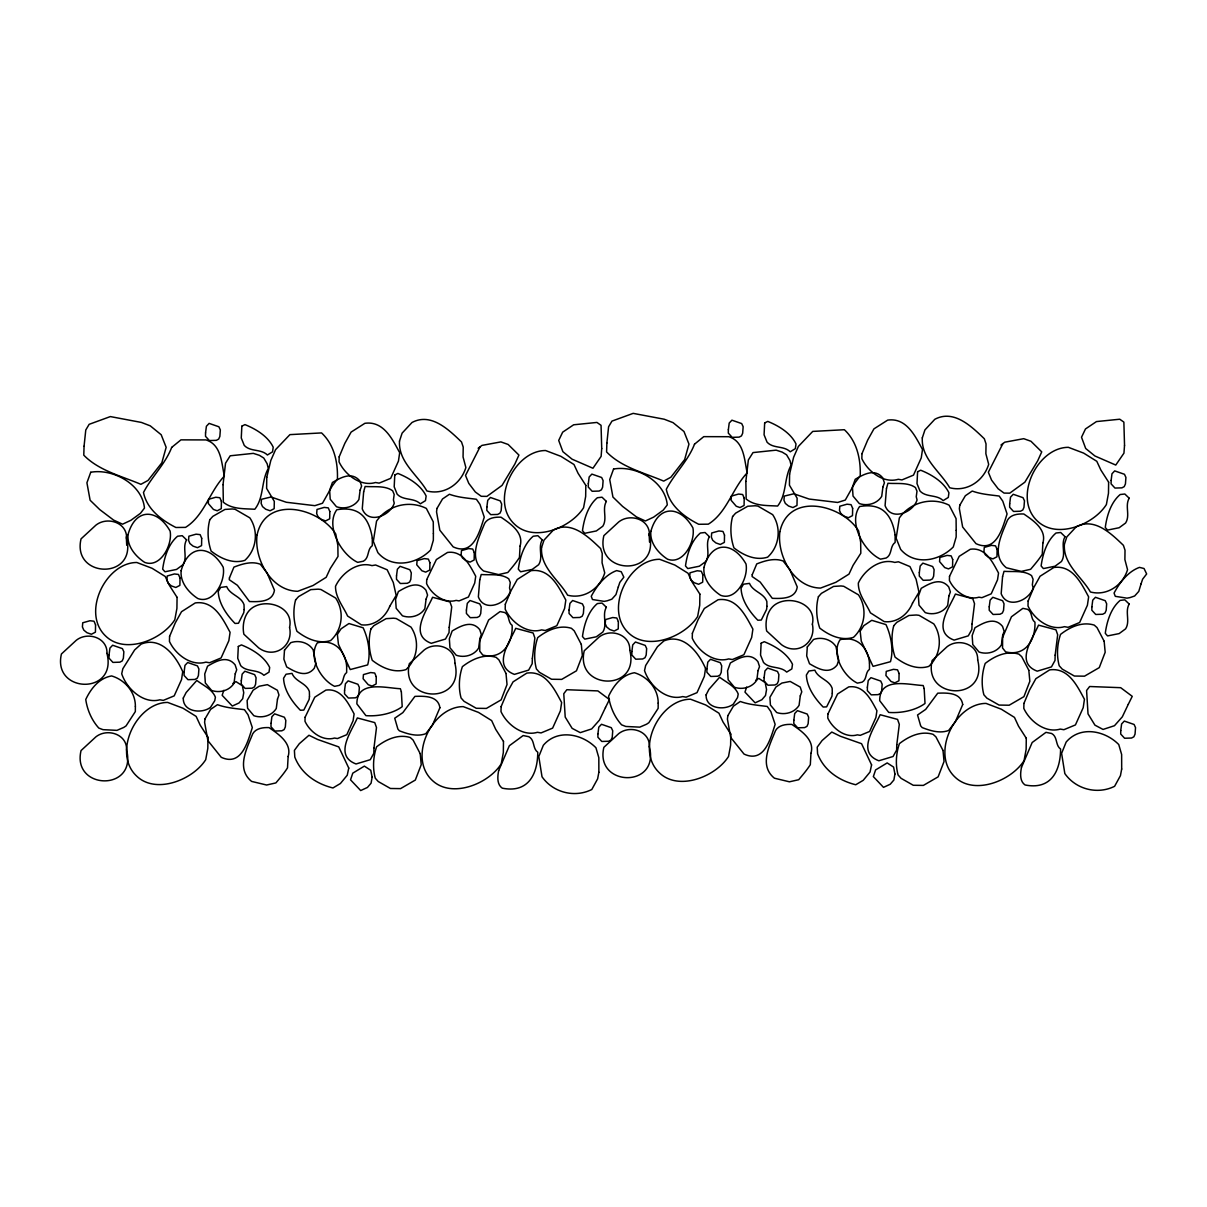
<?xml version="1.0" encoding="UTF-8"?>
<svg xmlns="http://www.w3.org/2000/svg" width="1207" height="1207" viewBox="0 0 1207 1207"><rect width="100%" height="100%" fill="white"/><g stroke="black" fill="none" stroke-linecap="round" stroke-linejoin="round"><path stroke-width="1.5" d="M126.297 536.798L126.72 545.277M649.11 533.6L649.532 542.079M223.823 690.313L222.148 695.307L232.302 706.05L239.046 702.957L242.698 698.687L243.739 692.727L242.381 685.772L235.984 681.623L232.845 683.494M746.635 687.1L744.96 692.109L755.114 702.836L761.858 699.743L765.51 695.488L766.551 689.514L765.193 682.574L758.781 678.409L755.642 680.28M480.069 446.816L465.525 475.437L468.769 483.343L475.347 492.003L481.261 496.303L486.934 496.379L502.067 485.38L514.876 464.031L518.919 455.069L508.147 444.463L500.905 441.898L481.985 445.398L478.153 448.25M1002.881 443.618L988.337 472.239L991.581 480.13L998.159 488.79L1004.058 493.09L1009.746 493.165L1024.879 482.166L1037.688 460.833L1041.732 451.871L1030.959 441.264L1023.717 438.684L1004.797 442.184L1000.965 445.036M346.665 666.294L346.665 672.54C342.2 675.664 344.417 682.634 339.273 685.395L334.58 686.345C320.323 679.42 308.041 656.864 317.32 642.848C333.509 638.85 345.368 650.166 346.665 666.294M372.314 538.111L372.314 545.67C366.898 549.441 369.583 557.875 363.352 561.21L357.694 562.356C341.008 554.571 325.136 525.905 336.798 509.746C358.373 506.05 368.844 516.551 372.314 538.111M420.202 753.681L421.228 764.695L415.314 780.054L400.558 788.624L390.449 788.488L378.274 781.548L375.271 778.198C372.495 768.014 373.219 756.744 376.584 746.831C386.029 739.484 398.144 733.765 410.289 737.537L413.096 740.057L420.202 753.681M506.005 673.476L507.031 684.505L501.131 699.864L486.376 708.434L476.252 708.283L464.076 701.342L461.074 697.993C458.313 687.809 459.022 676.554 462.387 666.641C471.831 659.294 483.962 653.575 496.107 657.347L498.898 659.852L506.005 673.476M581.336 644.447L582.362 655.461L576.448 670.82L561.693 679.39L551.584 679.254L539.408 672.314L536.406 668.965C533.63 658.781 534.339 647.51 537.718 637.598C547.163 630.25 559.279 624.532 571.424 628.304L574.215 630.823L581.336 644.447M869.478 663.081L869.478 669.342C864.997 672.465 867.229 679.42 862.07 682.181L857.392 683.132C843.135 676.222 830.854 653.666 840.132 639.65C856.306 635.636 868.18 646.952 869.478 663.081M895.126 534.897L895.126 542.456C889.71 546.243 892.395 554.662 886.164 558.011L880.507 559.158C863.82 551.373 847.948 522.706 859.61 506.533C881.185 502.851 891.656 513.352 895.126 534.897M943.014 750.467L944.04 761.496L938.126 776.855L923.37 785.41L913.261 785.274L901.086 778.334L898.083 774.985C895.307 764.8 896.016 753.545 899.396 743.633C908.841 736.285 920.956 730.567 933.102 734.339L935.893 736.843L943.014 750.467M1028.817 670.277L1029.843 681.291L1023.928 696.65L1009.173 705.22L999.064 705.069L986.888 698.144L983.886 694.794C981.125 684.61 981.834 673.34 985.199 663.428C994.643 656.08 1006.759 650.362 1018.919 654.134L1021.71 656.653L1028.817 670.277M1104.149 641.234L1105.174 652.263L1099.26 667.622L1084.505 676.176L1074.381 676.041L1062.22 669.1L1059.218 665.751C1056.442 655.567 1057.151 644.312 1060.531 634.399C1069.975 627.052 1082.091 621.333 1094.236 625.105L1097.027 627.61L1104.149 641.234M106.97 653.425C117.577 695.413 52.052 693.512 61.436 653.968L76.313 640.253C87.689 631.246 107.695 637.628 106.97 653.425M126.584 538.322C137.191 580.311 71.651 578.394 81.05 538.865L95.926 525.136C107.302 516.143 127.308 522.51 126.584 538.322M126.584 750C137.191 792.003 71.651 790.087 81.05 750.558L95.926 736.828C107.302 727.836 127.308 734.203 126.584 750M454.873 663.141C465.48 705.144 399.939 703.228 409.339 663.699L424.215 649.97C435.591 640.977 455.597 647.344 454.873 663.141M629.782 650.211C640.389 692.215 574.849 690.298 584.248 650.769L599.125 637.04C610.501 628.047 630.507 634.414 629.782 650.211M649.396 535.108C660.003 577.097 594.463 575.196 603.862 535.652L618.738 521.937C630.114 512.93 650.12 519.312 649.396 535.108M649.396 746.801C660.003 788.79 594.463 786.889 603.862 747.344L618.738 733.615C630.114 724.622 650.12 730.989 649.396 746.801M977.685 659.942C988.292 701.931 922.752 700.03 932.151 660.485L947.027 646.771C958.403 637.764 978.409 644.131 977.685 659.942M183.283 698.068C182.74 711.949 201.75 714.091 210.516 707.362L214.74 700.739L215.404 697.239C212.447 689.363 203.093 685.32 196.801 680.431L186.119 692.562L183.283 698.068M433.388 533.585L433.343 540.223L430.477 550.151C416.475 564.378 391.777 569.101 377.851 552.625L373.325 541.355L376.539 521.137C387.568 505.371 409.113 499.804 426.327 508.403L433.268 521.831L433.388 533.585M706.095 694.87C705.552 708.735 724.562 710.878 733.328 704.149L737.552 697.54L738.216 694.025C735.259 686.164 725.905 682.106 719.613 677.218L708.931 689.363L706.095 694.87M956.2 530.371L956.155 537.009L953.289 546.937C939.287 561.18 914.589 565.887 900.663 549.411L896.137 538.156L899.351 517.939C910.38 502.172 931.925 496.59 949.14 505.19L956.08 518.633L956.2 530.371M399.502 441.068C398.265 461.934 417.471 474.713 426.901 490.962C444.055 495.474 460.787 484.158 465.872 467.547L463.066 456.97L463.216 447.088L461.512 441.958C448.748 429.707 431.035 412.341 412.009 422.495L402.112 433.132L399.502 441.068M541.536 547.661C540.359 567.546 558.645 579.722 567.622 595.187C583.962 599.487 599.909 588.714 604.737 572.887L602.082 562.809L602.218 553.409L600.588 548.521C588.428 536.859 571.56 520.323 553.44 529.979L544.01 540.117L541.536 547.661M922.314 437.854C921.077 458.72 940.268 471.515 949.713 487.749C966.867 492.275 983.599 480.944 988.684 464.333L985.878 453.757L986.028 443.874L984.324 438.76C971.56 426.493 953.847 409.128 934.822 419.282L924.924 429.933L922.314 437.854M1064.348 544.463C1063.171 564.333 1081.457 576.508 1090.434 591.988C1106.774 596.288 1122.721 585.501 1127.549 569.689L1124.894 559.61L1125.015 550.196L1123.4 545.323C1111.24 533.645 1094.372 517.109 1076.252 526.78L1066.822 536.904L1064.348 544.463M135.38 706.321L135.335 711.587L126.056 725.905L123.733 727.444L116.958 730.356L102.972 729.662L98.778 728.047C91.687 720.217 87.236 709.852 85.757 699.472C90.857 688.654 99.065 678.078 111.602 675.935C124.924 679.858 135.501 692.154 135.38 706.321M658.192 703.108L658.147 708.373L648.853 722.691L646.545 724.23L639.77 727.142L625.784 726.463L621.59 724.834C614.499 717.003 610.048 706.638 608.569 696.273C613.669 685.44 621.877 674.864 634.414 672.737C647.737 676.644 658.313 688.956 658.192 703.108M109.068 654.737L109.037 658.177L112.915 662.402L119.855 662.175L122.179 660.953L123.37 658.268L123.853 651.765L122.42 648.627L112.628 645.232L109.928 648.099L109.068 654.737M184.113 671.997L184.083 675.452L187.96 679.677L194.9 679.45L197.224 678.228L198.416 675.543L198.914 669.04L197.465 665.902L187.689 662.507L184.973 665.374L184.113 671.997M205.552 432.891L205.522 436.346L209.399 440.555L216.325 440.344L218.663 439.107L219.855 436.421L220.338 429.933L218.905 426.78L209.113 423.385L206.397 426.267L205.552 432.891M241.294 680.748L241.264 684.203L245.142 688.412L252.082 688.201L254.405 686.964L255.597 684.278L256.08 677.791L254.647 674.638L244.855 671.243L242.154 674.125L241.294 680.748M271.032 723.355L271.002 726.81L274.879 731.035L281.819 730.808L284.143 729.586L285.335 726.901L285.818 720.398L284.384 717.245L274.608 713.85L271.892 716.732L271.032 723.355M344.568 690.389L344.538 693.844L348.416 698.053L355.356 697.827L357.679 696.605L358.871 693.919L359.369 687.417L357.921 684.278L348.144 680.884L345.428 683.75L344.568 690.389M396.515 575.845L396.484 579.3L400.362 583.509L407.302 583.298L409.626 582.061L410.818 579.375L411.3 572.887L409.867 569.734L400.09 566.339L397.375 569.221L396.515 575.845M401.358 691.792L402.203 706.683C392.32 713.91 377.836 716.52 365.917 715.645L356.88 703.862C356.774 679.858 385.229 687.99 400.377 688.729L401.358 691.792M466.43 610.003L466.4 613.458L470.277 617.682L477.218 617.456L479.541 616.234L480.733 613.548L481.216 607.046L479.783 603.892L470.006 600.513L467.29 603.379L466.43 610.003M486.874 506.985L486.828 510.44L490.706 514.65L497.646 514.438L499.97 513.201L501.177 510.516L501.659 504.028L500.211 500.875L490.434 497.48L487.719 500.362L486.874 506.985M569.07 610.003L569.04 613.458L572.918 617.682L579.858 617.456L582.181 616.234L583.373 613.548L583.856 607.046L582.423 603.892L572.646 600.513L569.93 603.379L569.07 610.003M588.322 483.615L588.277 487.055L592.154 491.279L599.094 491.053L601.418 489.831L602.625 487.145L603.108 480.642L601.659 477.504L591.883 474.11L589.167 476.976L588.322 483.615M597.933 733.796L597.903 737.236L601.78 741.46L608.72 741.234L611.044 740.012L612.236 737.326L612.734 730.823L611.285 727.685L601.508 724.291L598.793 727.157L597.933 733.796M631.88 651.524L631.849 654.979L635.727 659.188L642.652 658.977L644.991 657.74L646.183 655.054L646.665 648.566L645.232 645.413L635.44 642.018L632.724 644.9L631.88 651.524M706.925 668.799L706.895 672.254L710.772 676.463L717.712 676.237L720.036 675.015L721.228 672.329L721.711 665.826L720.277 662.688L710.501 659.294L707.785 662.175L706.925 668.799M728.364 429.677L728.319 433.132L732.196 437.356L739.137 437.13L741.46 435.908L742.667 433.222L743.15 426.72L741.702 423.582L731.925 420.187L729.209 423.053L728.364 429.677M764.106 677.534L764.076 680.989L767.954 685.214L774.894 684.988L777.217 683.765L778.409 681.08L778.892 674.577L777.459 671.439L767.667 668.044L764.966 670.911L764.106 677.534M793.844 720.157L793.814 723.597L797.691 727.821L804.631 727.595L806.955 726.373L808.147 723.687L808.63 717.184L807.196 714.046L797.42 710.651L794.704 713.518L793.844 720.157M867.38 687.175L867.35 690.63L871.228 694.855L878.168 694.629L880.491 693.406L881.683 690.706L882.166 684.218L880.733 681.065L870.956 677.67L868.24 680.552L867.38 687.175M919.327 572.631L919.296 576.086L923.174 580.311L930.114 580.084L932.438 578.862L933.63 576.177L934.112 569.674L932.679 566.536L922.887 563.141L920.187 566.008L919.327 572.631M924.17 688.593L925.015 703.47C915.132 710.712 900.633 713.307 888.729 712.432L879.692 700.663C879.586 676.659 908.041 684.776 923.189 685.531L924.17 688.593M989.242 606.804L989.212 610.244L993.089 614.469L1000.03 614.242L1002.353 613.02L1003.545 610.335L1004.028 603.832L1002.595 600.694L992.818 597.299L990.102 600.166L989.242 606.804M1009.686 503.772L1009.64 507.227L1013.518 511.451L1020.458 511.225L1022.782 510.003L1023.974 507.317L1024.471 500.814L1023.023 497.676L1013.246 494.282L1010.531 497.148L1009.686 503.772M1091.882 606.804L1091.852 610.244L1095.73 614.469L1102.67 614.242L1104.993 613.02L1106.185 610.335L1106.668 603.832L1105.235 600.694L1095.443 597.299L1092.742 600.166L1091.882 606.804M1111.134 480.401L1111.089 483.856L1114.966 488.066L1121.907 487.854L1124.23 486.632L1125.437 483.932L1125.92 477.444L1124.471 474.291L1114.695 470.896L1111.979 473.778L1111.134 480.401M1120.745 730.582L1120.715 734.037L1124.592 738.246L1131.532 738.035L1133.856 736.798L1135.048 734.112L1135.531 727.625L1134.097 724.472L1124.321 721.077L1121.605 723.959L1120.745 730.582M177.067 597.344L176.916 608.419L174.819 619.734C162.04 639.921 125.075 654.662 105.884 636.255C80.929 613.216 105.673 562.477 136.813 562.492L152.082 568.286L165.238 576.478L169.312 585.244L177.067 597.344M207.966 737.266L207.815 748.34L205.718 759.671C192.939 779.858 155.975 794.583 136.768 776.192C111.829 753.138 136.572 702.414 167.713 702.429L182.981 708.207L196.138 716.4L200.211 725.181L207.966 737.266M266.777 477.278L266.626 488.413L274.306 501.373L274.17 508.675L270.112 510.772L265.721 509.233L262.522 506.608L261.15 503.44L261.481 499.291L271.047 496.997L286.3 502.263L314.846 505.673L322.48 503.259L332.272 485.878L337.417 479.043C338.02 462.477 334.188 444.629 321.56 432.921L289.921 434.626L275.573 449.638L270.806 460.471L266.777 477.278M503.485 741.46L503.334 752.534L501.237 763.865C488.458 784.052 451.493 798.778 432.287 780.386C407.347 757.332 432.091 706.608 463.232 706.623L478.5 712.402L491.656 720.594L495.715 729.375L503.485 741.46M585.817 485.38L585.667 496.454L583.569 507.77C570.79 527.957 533.826 542.697 514.635 524.291C489.68 501.252 514.423 450.513 545.564 450.528L560.833 456.306L573.989 464.514L578.062 473.28L585.817 485.38M699.879 594.131L699.728 605.205L697.631 616.521C684.852 636.723 647.887 651.448 628.696 633.056C603.741 610.003 628.485 559.279 659.625 559.294L674.894 565.072L688.05 573.265L692.124 582.03L699.879 594.131M730.778 734.067L730.627 745.141L728.53 756.457C715.751 776.644 678.787 791.385 659.58 772.978C634.641 749.939 659.384 699.2 690.525 699.215L705.793 705.009L718.95 713.201L723.008 721.967L730.778 734.067M789.589 474.064L789.438 485.199L797.118 498.174L796.982 505.477L792.924 507.559L788.533 506.02L785.335 503.41L783.962 500.241L784.294 496.092L793.859 493.784L809.112 499.049L837.658 502.459L845.292 500.06L855.084 482.664L860.229 475.845C860.817 459.263 857 441.43 844.372 429.722L812.733 431.412L798.385 446.424L793.618 457.272L789.589 474.064M1026.282 738.262L1026.146 749.336L1024.049 760.651C1011.27 780.838 974.305 795.579 955.099 777.172C930.159 754.134 954.903 703.394 986.044 703.409L1001.312 709.203L1014.468 717.396L1018.527 726.161L1026.282 738.262M1108.63 482.166L1108.479 493.241L1106.381 504.556C1093.602 524.758 1056.638 539.484 1037.447 521.092C1012.492 498.038 1037.235 447.314 1068.376 447.329L1083.645 453.108L1096.801 461.3L1100.875 470.066L1108.63 482.166M235.229 673.823L234.022 683.268C229.436 690.691 219.583 693.256 211.602 690.449L205.341 682.966L204.737 673.989L207.544 666.189C215.962 661.27 227.037 654.888 235.109 664.831L236.723 669.749L235.229 673.823M277.489 699.079L276.267 708.524C271.681 715.947 261.828 718.512 253.847 715.706L247.586 708.237L247.118 700.482L253.123 690.208L259.158 686.255L267.381 684.656L277.414 690.268L278.968 695.021L277.489 699.079M360.124 490.117L358.901 499.562C354.315 506.985 344.478 509.55 336.481 506.744L330.22 499.26L329.617 490.298L332.423 482.483C340.857 477.565 351.916 471.183 359.988 481.125L361.602 486.044L360.124 490.117M426.071 599.185L424.864 608.63C420.277 616.053 410.425 618.618 402.444 615.811L396.183 608.328L395.579 599.366L398.385 591.551C406.804 586.632 417.878 580.25 425.95 590.193L427.565 595.111L426.071 599.185M479.858 638.594L478.636 648.053C474.049 655.476 464.212 658.041 456.216 655.235L449.955 647.752L449.351 638.775L452.157 630.974C460.591 626.056 471.665 619.674 479.737 629.616L481.337 634.535L479.858 638.594M758.041 670.609L756.834 680.054C752.248 687.477 742.396 690.042 734.414 687.251L728.153 679.767L727.549 670.79L730.356 662.99C738.775 658.071 749.849 651.674 757.921 661.632L759.535 666.551L758.041 670.609M800.286 695.866L799.079 705.326C794.493 712.749 784.641 715.313 776.659 712.507L770.398 705.024L769.93 697.284L775.935 687.009L781.955 683.041L790.193 681.442L800.226 687.07L801.78 691.807L800.286 695.866M882.936 486.904L881.713 496.364C877.127 503.772 867.275 506.352 859.293 503.545L853.032 496.062L852.429 487.085L855.235 479.285C863.654 474.366 874.728 467.984 882.8 477.927L884.414 482.845L882.936 486.904M948.883 595.971L947.676 605.416C943.089 612.839 933.237 615.404 925.256 612.613L918.995 605.129L918.391 596.152L921.197 588.352C929.616 583.434 940.691 577.052 948.762 586.994L950.377 591.913L948.883 595.971M1002.67 635.395L1001.448 644.84C996.861 652.263 987.024 654.828 979.028 652.021L972.767 644.538L972.163 635.576L974.969 627.761C983.403 622.857 994.477 616.46 1002.549 626.418L1004.149 631.336L1002.67 635.395M169.568 636.466L169.448 641.445C175.483 654.511 191.249 666.551 205.899 662.13L209.52 662.749L221.077 657.966L228.847 640.706L230.084 632.332C222.767 618.814 214.001 600.271 195.278 602.927L181.518 611.708L175.241 622.963L169.568 636.466M305.084 717.275L304.994 721.303C309.882 731.88 322.646 741.641 334.52 738.05L337.447 738.563L346.801 734.686L353.108 720.7L354.104 713.925C348.174 702.972 341.083 687.96 325.905 690.102L314.771 697.208L305.084 717.275M339.167 456.85L339.046 461.828C345.081 474.894 360.848 486.934 375.498 482.513L379.119 483.132L390.676 478.349L398.446 461.089L399.683 452.716C392.366 439.212 383.6 420.67 364.876 423.31L351.116 432.091L344.84 443.346L339.167 456.85M426.705 579.616L426.599 583.645C431.487 594.221 444.267 603.983 456.125 600.392L459.067 600.905L468.422 597.027L474.713 583.041L475.724 576.267C469.795 565.314 462.688 550.301 447.525 552.444L436.376 559.55L426.705 579.616M501.116 706.638L500.996 711.617C507.031 724.683 522.812 736.723 537.447 732.302L541.068 732.921L552.625 728.123L560.395 710.863L561.632 702.504C554.315 688.986 545.549 670.443 526.825 673.099L513.066 681.864L506.804 693.135L501.116 706.638M505.311 604.224L505.19 609.203C511.225 622.269 527.006 634.309 541.641 629.888L545.262 630.507L556.819 625.724L564.589 608.464L565.827 600.09C558.509 586.572 549.743 568.029 531.02 570.685L517.26 579.451L510.999 590.721L505.311 604.224M692.38 633.268L692.26 638.231C698.295 651.297 714.061 663.337 728.711 658.916L732.332 659.55L743.889 654.752L751.659 637.492L752.896 629.119C745.579 615.615 736.813 597.073 718.09 599.728L704.33 608.494L698.053 619.749L692.38 633.268M827.896 714.061L827.791 718.09C832.694 728.681 845.458 738.428 857.332 734.852L860.259 735.35L869.613 731.472L875.92 717.486L876.916 710.712C870.986 699.773 863.895 684.746 848.717 686.904L837.583 693.995L827.896 714.061M861.979 453.651L861.843 458.63C867.893 471.681 883.66 483.735 898.31 479.3L901.931 479.933L913.488 475.136L921.258 457.875L922.495 449.517C915.178 435.999 906.412 417.456 887.688 420.111L873.928 428.877L867.652 440.148L861.979 453.651M949.502 576.403L949.411 580.431C954.299 591.023 967.079 600.769 978.937 597.193L981.879 597.691L991.234 593.814L997.525 579.828L998.536 573.053C992.607 562.115 985.5 547.088 970.337 549.245L959.188 556.336L949.502 576.403M1023.928 703.425L1023.808 708.403C1029.843 721.469 1045.609 733.509 1060.259 729.088L1063.88 729.707L1075.437 724.924L1083.207 707.664L1084.444 699.291C1077.127 685.787 1068.361 667.245 1049.637 669.885L1035.878 678.666L1029.601 689.921L1023.928 703.425M1028.123 601.011L1028.002 605.989C1034.037 619.055 1049.803 631.095 1064.453 626.674L1068.074 627.308L1079.631 622.51L1087.401 605.25L1088.639 596.877C1081.321 583.373 1072.555 564.831 1053.832 567.486L1040.072 576.252L1033.796 587.507L1028.123 601.011M223.039 484.626L223.34 502.233C232.166 509.429 244.07 508.569 254.798 509.263C264.077 497.51 261.104 481.276 268.271 468.482L267.154 463.76L263.76 458.026L259.369 455.311L253.319 453.364L230.205 455.793L225.543 463.171L223.039 484.626M745.851 481.427L746.152 499.019C754.978 506.231 766.883 505.371 777.61 506.05C786.889 494.297 783.916 478.078 791.083 465.268L789.966 460.546L786.572 454.813L782.181 452.112L776.131 450.151L753.017 452.58L748.355 459.958L745.851 481.427M363.654 491.792L362.266 508.856C368.241 524.713 390.283 515.917 394.251 503.168L393.437 499.939L394.176 494.448L392.652 490.781C385.108 485.274 373.959 487.19 365.133 486.466L363.654 491.792M479.752 579.828L478.364 596.892C484.339 612.749 506.382 603.968 510.35 591.219L509.535 587.99L510.274 582.483L508.75 578.832C501.207 573.31 490.057 575.226 481.216 574.502L479.752 579.828M886.466 488.579L885.078 505.642C891.053 521.499 913.096 512.719 917.064 499.97L916.249 496.741L916.988 491.234L915.464 487.583C907.92 482.061 896.771 483.977 887.945 483.253L886.466 488.579M1002.564 576.629L1001.176 593.693C1007.151 609.55 1029.179 600.754 1033.162 588.005L1032.347 584.776L1033.086 579.285L1031.563 575.618C1024.019 570.111 1012.869 572.027 1004.028 571.303L1002.564 576.629M373.974 747.963L373.823 753.274L370.262 759.701L356.035 763.971C333.57 755.552 351.252 731.834 357.332 717.939L374.758 722.601L376.493 727.58L373.974 747.963M449.215 627.308L449.049 632.619L445.489 639.046L431.276 643.316C408.796 634.897 426.493 611.18 432.574 597.284L450 601.946L451.72 606.925L449.215 627.308M532.362 658.358L532.196 663.684L528.636 670.111L514.408 674.381C491.943 665.947 509.641 642.245 515.721 628.334L533.147 633.011L534.867 637.99L532.362 658.358M896.786 744.749L896.635 750.075L893.059 756.502L878.847 760.772C856.367 752.338 874.064 728.636 880.144 714.725L897.57 719.402L899.306 724.381L896.786 744.749M972.027 624.094L971.861 629.42L968.301 635.848L954.088 640.117C931.608 631.683 949.306 607.981 955.386 594.07L972.812 598.747L974.532 603.726L972.027 624.094M1055.159 655.145L1055.009 660.47L1051.448 666.898L1037.22 671.167C1014.755 662.734 1032.453 639.031 1038.518 625.135L1055.959 629.798L1057.679 634.776L1055.159 655.145M84.068 446.228L83.781 455.16C98.702 470.594 121.545 476.056 140.887 484.324L148.039 480.446L161.829 462.809L166.159 447.329L161.18 434.731L150.256 425.845L141.4 422.435L110.35 416.581L89.152 424.321L85.772 430.009L84.068 446.228M606.88 443.029L606.593 451.946C621.514 467.396 644.357 472.842 663.699 481.11L670.851 477.248L684.641 459.595L688.971 444.116L683.992 431.533L673.053 422.646L664.212 419.221L633.162 413.367L611.964 421.107L608.584 426.795L606.88 443.029M598.868 772.254L597.631 778.847L591.792 789.514C574.592 798.114 553.047 792.546 542.018 776.78L538.79 756.563L543.331 745.292C557.257 728.817 581.955 733.539 595.941 747.767L598.823 757.694L598.868 772.254M1121.68 769.04L1120.443 775.648L1114.604 786.3C1097.389 794.9 1075.844 789.333 1064.83 773.566L1061.602 753.349L1066.143 742.079C1080.054 725.603 1104.752 730.326 1118.753 744.553L1121.635 754.481L1121.68 769.04M289.559 627.399C293.633 646.077 274.442 659.384 258.751 647.948L243.874 634.218C241.807 624.291 244.704 611.466 254.511 606.502C269.402 598.732 293.95 608.087 289.559 627.399M812.371 624.2C816.445 642.863 797.254 656.17 781.563 644.734L766.671 631.02C764.604 621.092 767.516 608.253 777.323 603.289C792.214 595.534 816.762 604.873 812.371 624.2M284.49 650.166L283.886 659.143L286.693 666.943C295.111 671.861 306.186 678.243 314.258 668.301L315.872 663.382L313.171 649.864C308.585 642.441 298.733 639.876 290.751 642.682L284.49 650.166M807.302 646.952L806.698 655.929L809.505 663.729C817.924 668.648 828.998 675.03 837.07 665.087L838.684 660.169L835.983 646.665C831.397 639.242 821.545 636.662 813.563 639.469L807.302 646.952M241.853 426.162L241.264 437.99L244.252 445.398C250.453 452.067 260.923 448.642 267.411 454.994L272.556 451.825L273.204 447.178C267.909 436.21 255.748 428.938 244.946 424.608L241.853 426.162M238.322 646.469L237.734 658.283L240.721 665.691C246.922 672.359 257.393 668.934 263.895 675.286L269.025 672.133L269.674 667.471C264.378 656.517 252.218 649.245 241.415 644.915L238.322 646.469M394.78 474.985L394.191 486.813L397.178 494.206C403.379 500.875 413.85 497.45 420.338 503.817L425.483 500.649L426.131 496.002C420.836 485.033 408.675 477.761 397.872 473.431L394.78 474.985M764.665 422.963L764.076 434.776L767.064 442.184C773.265 448.853 783.735 445.428 790.223 451.78L795.368 448.627L796.001 443.965C790.721 433.011 778.56 425.739 767.758 421.409L764.665 422.963M761.134 643.256L760.546 655.084L763.533 662.492C769.734 669.161 780.205 665.736 786.692 672.088L791.837 668.919L792.486 664.272C787.19 653.304 775.03 646.032 764.227 641.702L761.134 643.256M917.592 471.771L917.003 483.6L919.99 491.008C926.191 497.676 936.662 494.251 943.15 500.603L948.295 497.435L948.928 492.788C943.648 481.819 931.487 474.547 920.685 470.217L917.592 471.771M182.725 671.65L181.548 679.556L174.2 695.866L163.292 700.392L159.867 699.804C143.422 704.3 126.614 688.744 121.711 673.778L122.842 668.723L134.641 649.924L141.159 644.085C160.938 636.18 175.784 655.748 182.725 671.65M705.537 668.437L704.36 676.342L697.012 692.652L686.104 697.178L682.679 696.59C666.234 701.086 649.426 685.531 644.523 670.579L645.654 665.51L657.453 646.711L663.971 640.872C683.735 632.966 698.597 652.549 705.537 668.437M601.72 448.536L601.131 456.367L592.954 468.256L572.088 459.188L562.884 451.69L558.705 440.434L562.673 432.166L573.657 424.789L596.937 422.435L601.056 425.317L601.72 448.536M1124.532 445.323L1123.943 453.153L1115.766 465.057L1094.9 455.974L1085.697 448.491L1081.517 437.236L1085.485 428.953L1096.469 421.575L1119.749 419.221L1123.868 422.103L1124.532 445.323M95.564 624.864L95.428 632.166L91.37 634.248L86.979 632.724L83.781 630.099L82.408 626.931L82.74 622.782L89.952 620.745L94.01 621.213L95.564 624.864M180.024 578.078L179.888 585.38L175.815 587.477L171.424 585.938L168.226 583.313L166.868 580.145L167.2 575.995L174.396 573.959L178.47 574.441L180.024 578.078M201.69 538.292L201.569 545.594L197.495 547.676L193.105 546.152L189.906 543.527L188.548 540.359L188.88 536.21L196.077 534.173L200.151 534.641L201.69 538.292M221.409 501.373L221.273 508.675L217.2 510.772L213.428 509.445L208.253 503.44L208.585 499.291L215.781 497.254L219.855 497.737L221.409 501.373M329.828 511.527L329.692 518.829L325.618 520.911L321.228 519.372L318.029 516.762L316.672 513.594L317.003 509.445L324.2 507.408L328.274 507.875L329.828 511.527M376.267 676.674L376.131 683.977L372.073 686.059L368.286 684.746L363.111 678.741L363.443 674.592L370.655 672.555L374.713 673.023L376.267 676.674M429.903 562.718L429.767 570.021L425.694 572.118L421.922 570.79L416.747 564.785L417.079 560.636L424.276 558.6L428.349 559.082L429.903 562.718M474.291 552.7L474.155 560.003L470.081 562.085L465.706 560.546L462.492 557.936L461.134 554.752L461.466 550.603L468.663 548.582L472.737 549.049L474.291 552.7M618.376 621.65L618.24 628.953L614.167 631.05L609.791 629.511L606.593 626.886L605.22 623.717L605.552 619.568L612.749 617.531L616.822 618.014L618.376 621.65M702.836 574.879L702.7 582.181L698.627 584.263L694.236 582.74L691.038 580.114L689.68 576.946L690.012 572.797L697.208 570.76L701.282 571.228L702.836 574.879M724.502 535.078L724.381 542.381L720.307 544.478L715.917 542.939L712.718 540.314L711.345 537.145L711.692 532.996L718.889 530.959L722.963 531.442L724.502 535.078M744.206 498.159L744.085 505.461L740.012 507.559L736.24 506.231L731.065 500.226L731.397 496.077L738.593 494.055L742.667 494.523L744.206 498.159M852.64 508.313L852.504 515.615L848.43 517.712L844.04 516.174L840.841 513.548L839.484 510.38L839.816 506.231L847.012 504.194L851.086 504.677L852.64 508.313M899.079 673.461L898.943 680.763L894.87 682.86L891.098 681.533L885.923 675.528L886.255 671.379L893.452 669.342L897.525 669.825L899.079 673.461M952.7 559.52L952.579 566.822L948.506 568.904L944.734 567.592L939.559 561.587L939.891 557.438L947.088 555.401L951.161 555.869L952.7 559.52M997.103 549.487L996.967 556.789L992.893 558.886L988.518 557.347L985.304 554.722L983.946 551.554L984.278 547.405L991.475 545.368L995.549 545.851L997.103 549.487M128.048 534.55C126.871 546.183 135.516 556.427 144.704 562.402C160.606 568.422 172.767 544.417 170.096 531.08C157.348 508.449 135.425 507.755 128.048 534.55M181.141 570.67C179.949 582.302 188.609 592.531 197.797 598.521C213.699 604.541 225.845 580.537 223.189 567.199C210.44 544.568 188.518 543.874 181.141 570.67M650.86 531.352C649.683 542.984 658.328 553.213 667.516 559.188C683.418 565.208 695.564 541.219 692.909 527.881C680.16 505.235 658.237 504.541 650.86 531.352M703.953 567.456C702.761 579.088 711.421 589.333 720.594 595.307C736.511 601.327 748.657 577.323 746.001 563.986C733.253 541.355 711.33 540.661 703.953 567.456M229.451 577.851L229.255 579.707L237.402 585.304L249.457 601.539C258.781 601.855 272.646 602.308 274.442 590.193L267.003 572.797L260.335 564.227C251.614 560.953 242.23 563.925 233.932 567.109L229.451 577.851M752.263 574.638L752.067 576.493L760.214 582.091L772.269 598.325C781.593 598.657 795.458 599.094 797.254 586.979L789.816 569.598L783.147 561.014C774.426 557.755 765.042 560.712 756.744 563.91L752.263 574.638M337.356 634.354L338.443 644.282L350.241 669.568L367.667 664.906C370.926 653.108 368.21 638.624 363.156 627.806L348.944 623.536L341.053 628.832L337.356 634.354M860.169 631.155L861.255 641.083L873.053 666.37L890.479 661.692C893.738 649.894 891.022 635.425 885.968 624.592L871.756 620.323L863.865 625.618L860.169 631.155M288.141 756.517L287.507 767.878C284.098 773.28 279.949 778.077 275.875 782.921L266.611 785.018L251.599 781.412C235.953 768.753 246.741 748.657 252.701 733.841C255.899 728.228 263.201 727.338 269.055 727.625C278.47 734.067 292.169 743.24 288.141 756.517M520.081 546.092L519.448 557.453C516.038 562.854 511.889 567.652 507.815 572.495L498.551 574.592L483.539 570.986C467.894 558.328 478.681 538.231 484.641 523.416C487.839 517.803 495.142 516.913 500.996 517.2C510.41 523.642 524.11 532.815 520.081 546.092M810.953 753.319L810.319 764.68C806.91 770.081 802.761 774.864 798.687 779.722L789.423 781.804L774.411 778.198C758.765 765.555 769.553 745.458 775.513 730.627C778.711 725.015 785.998 724.125 791.867 724.426C801.267 730.854 814.981 740.027 810.953 753.319M1042.893 542.894L1042.26 554.254C1038.85 559.656 1034.701 564.438 1030.627 569.297L1021.363 571.379L1006.351 567.773C990.706 555.129 1001.493 535.033 1007.453 520.202C1010.651 514.589 1017.939 513.699 1023.808 514.001C1033.207 520.428 1046.922 529.601 1042.893 542.894M244.146 609.565L243.769 612.673L238.473 623.265L235.018 623.446C226.886 615.132 218.663 603.575 218.241 591.415L220.7 587.417L226.675 586.587C230.054 595.021 241.023 596.092 244.025 604.692L244.146 609.565M309.49 696.379L309.113 699.487L303.817 710.078L300.362 710.259C292.215 701.946 284.007 690.389 283.57 678.228L286.044 674.23L292.019 673.4C295.398 681.834 306.367 682.906 309.369 691.505L309.49 696.379M766.958 606.367L766.581 609.46L761.285 620.051L757.83 620.232C749.683 611.919 741.475 600.377 741.053 588.201L743.512 584.203L749.487 583.373C752.866 591.807 763.835 592.878 766.837 601.478L766.958 606.367M832.302 693.18L831.925 696.273L826.629 706.864L823.174 707.046C815.027 698.732 806.819 687.19 806.382 675.015L808.856 671.017L814.831 670.187C818.21 678.621 829.179 679.692 832.166 688.292L832.302 693.18M205.039 718.859L204.602 722.284L207.891 740.645L221.228 757.287C241.551 766.747 247.707 741.867 252.323 727.58L248.039 714.816L244.448 709.686C235.471 708.479 226.358 707.921 217.471 704.692L210.591 709.384L205.039 718.859M436.979 508.434L436.542 511.859L439.831 530.22L453.168 546.862C473.491 556.321 479.647 531.442 484.263 517.154L479.979 504.39L476.388 499.26C467.411 498.053 458.298 497.495 449.411 494.267L442.531 498.959L436.979 508.434M727.851 715.645L727.414 719.085L730.703 737.432L744.04 754.073C764.363 763.533 770.519 738.669 775.135 724.366L770.851 711.617L767.26 706.472C758.268 705.28 749.17 704.707 740.283 701.478L733.403 706.17L727.851 715.645M959.791 505.22L959.354 508.66L962.643 527.006L975.98 543.648C996.303 553.108 1002.459 528.244 1007.076 513.941L1002.791 501.192L999.2 496.047C990.208 494.855 981.11 494.282 972.223 491.053L965.344 495.745L959.791 505.22M257.076 534.822C253.953 558.886 270.987 590.872 297.752 591.294L313.035 585.516L326.177 577.308L330.25 568.542L338.005 556.442L337.854 545.383L335.772 534.052C319.508 507.845 265.917 494.598 257.076 534.822M779.888 531.623C776.765 555.673 793.799 587.673 820.564 588.081L835.847 582.302L848.989 574.11L853.062 565.344L860.817 553.244L860.666 542.169L858.584 530.854C842.32 504.632 788.729 491.385 779.888 531.623M372.118 777.233L371.077 783.207L367.426 787.462L360.682 790.555L350.528 779.828L352.776 773.159L364.363 766.128L370.775 770.292L372.118 777.233M894.93 774.034L893.889 779.994L890.238 784.248L883.494 787.356L873.34 776.614L875.588 769.945L887.175 762.93L893.587 767.079L894.93 774.034M479.798 640.615L479.737 651.161L482.785 655.054C502.384 659.988 512.945 643.361 512.145 625.362C507.664 622.254 509.882 615.283 504.737 612.522L500.06 611.572L488.639 619.976L479.798 640.615M498.642 770.685C497.525 776.463 496.741 784.429 502.278 788.171C527.414 793.21 537.598 775.513 537.779 752.248C532.362 748.476 535.063 740.042 528.832 736.708L523.159 735.561L509.354 745.73L498.642 770.685M1002.61 637.402L1002.549 647.963L1005.597 651.855C1025.196 656.774 1035.757 640.148 1034.942 622.163C1030.476 619.04 1032.694 612.085 1027.549 609.309L1022.872 608.358L1011.451 616.777L1002.61 637.402M1021.454 767.486C1020.337 773.249 1019.553 781.216 1025.075 784.972C1050.226 789.997 1060.41 772.299 1060.591 749.034C1055.174 745.262 1057.86 736.843 1051.629 733.494L1045.971 732.347L1032.166 742.516L1021.454 767.486M209.792 519.719C207.031 529.903 207.74 541.174 211.119 551.086C220.564 558.434 232.679 564.137 244.825 560.38C256.669 549.577 258.811 531.155 249.849 517.863L235.093 509.294L232.332 508.962L224.97 509.429L212.809 516.37L209.792 519.719M295.609 599.909C292.833 610.108 293.542 621.364 296.922 631.276C306.367 638.624 318.482 644.342 330.627 640.57C342.486 629.767 344.614 611.361 335.652 598.053L320.896 589.484L318.135 589.167L310.772 589.635L298.612 596.575L295.609 599.909M370.926 628.953C368.165 639.137 368.874 650.392 372.254 660.32C381.699 667.667 393.814 673.37 405.959 669.613C417.803 658.811 419.93 640.389 410.983 627.097L396.228 618.527L393.467 618.195L386.104 618.663L373.929 625.603L370.926 628.953M732.604 516.505C729.843 526.705 730.552 537.96 733.931 547.872C743.376 555.22 755.491 560.938 767.637 557.166C779.481 546.364 781.608 527.942 772.661 514.65L757.905 506.08L755.144 505.763L747.782 506.231L735.621 513.171L732.604 516.505M818.421 596.711C815.645 606.895 816.354 618.15 819.734 628.078C829.179 635.425 841.294 641.128 853.44 637.371C865.283 626.569 867.426 608.147 858.464 594.84L843.708 586.285L840.947 585.953L833.584 586.421L821.424 593.361L818.421 596.711M893.738 625.739C890.977 635.938 891.686 647.193 895.066 657.106C904.511 664.453 916.626 670.172 928.771 666.4C940.615 655.597 942.742 637.175 933.796 623.883L919.04 615.314L916.279 614.997L908.916 615.464L896.741 622.39L893.738 625.739M348.763 768.074L347.239 775.241L340.419 783.509L332.936 787.96C316.174 783.826 301.192 773.657 294.795 757.076L294.402 750.377L299.276 743.738L308.977 735.259L317.532 739.438L338.76 746.907L348.763 768.074M871.575 764.876L870.051 772.027L863.231 780.31L855.748 784.746C838.986 780.612 824.004 770.458 817.607 753.877L817.214 747.163L822.088 740.54L831.789 732.061L840.344 736.24L861.557 743.693L871.575 764.876M618.286 587.024L615.962 594.613L611.843 599.185L607.242 600.784L604.164 601.373L592.471 599.532L591.249 596.303C596.696 586.029 605.205 574.698 616.671 570.594L621.228 571.726L623.838 577.172L619.825 582.393L618.286 587.024M1141.083 583.811L1138.774 591.4L1134.655 595.986L1130.054 597.586L1126.976 598.159L1115.283 596.333L1114.061 593.09C1119.508 582.815 1128.017 571.484 1139.483 567.381L1144.04 568.512L1146.65 573.959L1142.622 579.179L1141.083 583.811M186.572 539.891C182.016 547.752 187.93 557.061 182.996 564.71L176.554 569.432L164.952 571.786L162.673 569.176C164.212 557.634 168.256 544.055 177.58 536.225L182.242 535.697L186.572 539.891M542.215 539.891C537.658 547.752 543.572 557.061 538.639 564.71L532.196 569.432L520.594 571.786L518.316 569.176C519.855 557.634 523.898 544.055 533.207 536.225L537.884 535.697L542.215 539.891M606.367 501.403C601.81 509.263 607.709 518.572 602.791 526.222L596.349 530.944L584.746 533.298L582.468 530.688C584.007 519.146 588.035 505.567 597.359 497.737L602.037 497.209L606.367 501.403M606.367 607.257C601.81 615.102 607.709 624.411 602.791 632.076L596.349 636.783L584.746 639.137L582.468 636.527C584.007 625 588.035 611.421 597.359 603.575L602.037 603.062L606.367 607.257M709.384 536.693C704.828 544.538 710.742 553.847 705.808 561.511L699.366 566.219L687.764 568.572L685.485 565.962C687.024 554.435 691.068 540.857 700.392 533.011L705.054 532.498L709.384 536.693M1065.027 536.693C1060.47 544.538 1066.384 553.847 1061.451 561.511L1055.009 566.219L1043.406 568.572L1041.128 565.962C1042.667 554.435 1046.71 540.857 1056.019 533.011L1060.697 532.498L1065.027 536.693M1129.179 498.204C1124.622 506.05 1130.521 515.359 1125.588 523.023L1119.161 527.731L1107.543 530.084L1105.28 527.474C1106.804 515.947 1110.847 502.368 1120.171 494.523L1124.833 494.01L1129.179 498.204M1129.179 604.043C1124.622 611.904 1130.521 621.213 1125.588 628.862L1119.161 633.584L1107.543 635.923L1105.28 633.313C1106.804 621.786 1110.847 608.207 1120.171 600.377L1124.833 599.849L1129.179 604.043M439.906 707.724L432.483 725.12L425.815 733.69C417.079 736.964 407.694 733.992 399.396 730.808L397.903 729.119L394.734 718.21L402.866 712.613L414.921 696.379C424.26 696.062 438.126 695.609 439.906 707.724M962.718 704.526L955.295 721.907L948.627 730.476C939.891 733.75 930.506 730.778 922.208 727.595L920.7 725.92L917.546 714.997L925.678 709.399L937.733 693.18C947.057 692.848 960.938 692.396 962.718 704.526M90.751 472.254L86.919 482.77L90.118 500.241L99.774 509.626L113.639 520.111L122.571 524.185L130.824 520.338L140.434 513.337L144.463 508.102C142.275 484.279 112.915 468.286 90.751 472.254M613.563 469.04L609.731 479.556L612.93 497.043L622.586 506.412L636.451 516.898L645.383 520.986L653.636 517.124L663.247 510.123L667.275 504.903C665.087 481.065 635.727 465.072 613.563 469.04M389.695 606.382C385.199 617.652 373.989 626.433 361.361 624.819L347.601 616.038C343.21 606.382 335.32 597.344 335.516 586.3C341.566 573.234 357.332 561.195 371.982 565.615L375.603 564.997L387.16 569.779L393.301 582.513L396.168 595.413L389.695 606.382M912.507 603.168C908.011 614.438 896.801 623.219 884.173 621.605L870.413 612.839C866.023 603.183 858.132 594.131 858.328 583.087C864.378 570.036 880.144 557.996 894.794 562.417L898.415 561.783L909.957 566.581L916.113 579.3L918.98 592.199L912.507 603.168M605.476 707.513L599.517 720.036L591.671 728.922L580.25 732.634L572.133 728.349L565.208 717.079L563.775 693.723L566.837 689.725L597.872 690.902L609.429 699.547L605.476 707.513M1128.289 704.3L1122.329 716.822L1114.468 725.709L1103.047 729.435L1094.945 725.151L1088.02 713.865L1086.587 690.51L1089.634 686.511L1120.684 687.688L1132.241 696.333L1128.289 704.3M171.696 447.39C165.163 464.273 151.75 476.614 143.482 492.501C146.922 509.158 161.497 520.187 175.905 527.489L185.516 527.384C204.074 515.902 209.58 491.671 224.366 476.071C221.469 463.005 221.469 444.795 206.035 439.921L180.944 439.861L171.696 447.39M694.508 444.191C687.975 461.059 674.562 473.4 666.294 489.303C669.734 505.959 684.309 516.973 698.717 524.276L708.328 524.17C726.886 512.688 732.393 488.473 747.178 472.857C744.281 459.792 744.281 441.581 728.847 436.708L703.756 436.647L694.508 444.191"/></g></svg>
